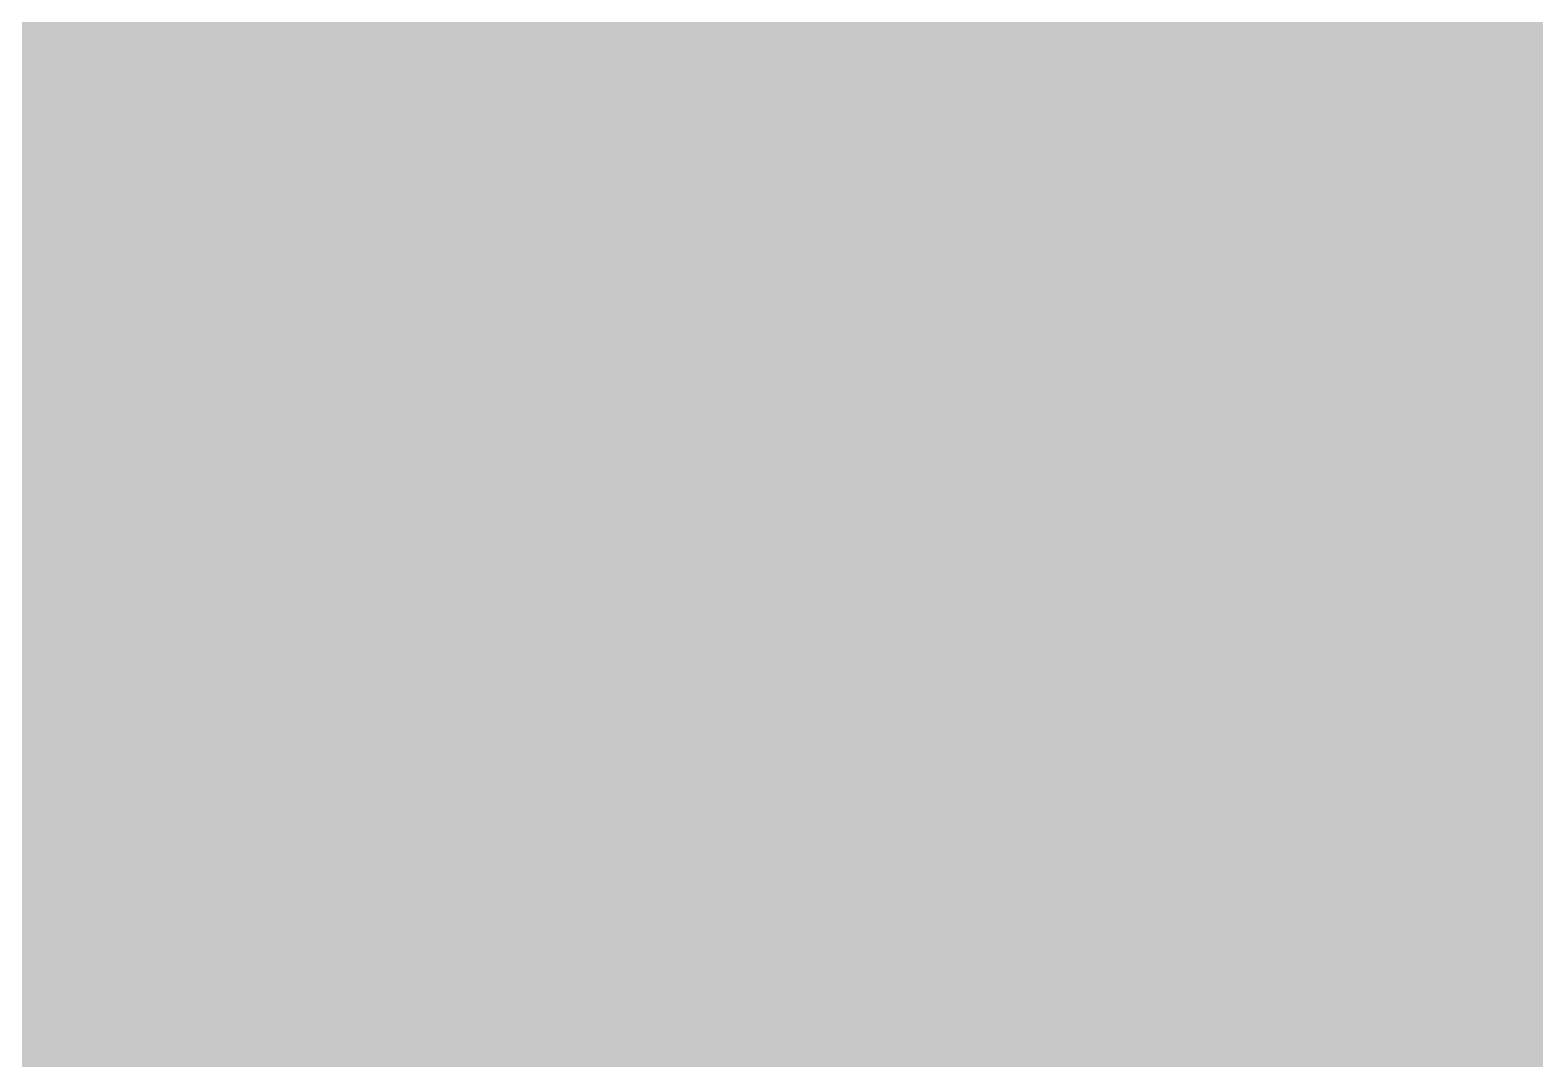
# Model space of a CAD drawing. Header units: metres. Extents: x -6 to 1255, y -2 to 532.
# Drawn here: x 1147.76 to 1154.18, y 79.36 to 83.75 of the extents above; entities that cross this region are included whole.
import ezdxf

# ---------------------------------------------------------------- set-up
doc = ezdxf.new("R2010")
doc.units = ezdxf.units.M
doc.header["$MEASUREMENT"] = 0
doc.layers.add('TPX_BUILDINGS_HATCH', color=7, linetype='CONTINUOUS', lineweight=0, true_color=0xf0f0f0)

msp = doc.modelspace()

# ---------------------------------------------------------------- hatches: boundary and pattern name
at = {"layer": 'TPX_BUILDINGS_HATCH'}
h = msp.add_hatch(color=256, dxfattribs=at)
h.paths.add_polyline_path([(1131.8162, 60.1703), (1130.2662, 54.8703), (1133.6362, 53.6003), (1144.4452, 49.5283), (1144.7857, 49.4003), (1147.9957, 48.1903), (1150.3122, 55.1213), (1150.5957, 55.9703), (1151.3262, 58.1703), (1149.0327, 59.0383), (1150.3017, 62.8558), (1150.7482, 62.5483), (1151.3307, 62.2708), (1151.9507, 62.0943), (1152.6137, 62.0218), (1153.8462, 65.6803), (1154.2127, 66.7713), (1154.7562, 68.3903), (1156.4362, 73.3803), (1156.8962, 74.8003), (1158.0337, 78.3863), (1158.6662, 80.3803), (1158.7042, 80.4908), (1159.6762, 83.3203), (1154.6762, 84.7603), (1145.4332, 87.3928), (1145.3362, 87.4203), (1140.3062, 88.8608), (1139.0567, 84.6963), (1138.9762, 84.2408), (1137.6002, 79.7008), (1133.4262, 65.6803), (1133.3662, 65.4703), (1133.1247, 64.6438), (1131.9772, 60.7203), (1131.8162, 60.1703)])
h.paths.add_polyline_path([(1143.1827, 58.9038), (1143.5457, 59.9948), (1144.0257, 59.8463), (1145.0022, 59.6113), (1145.8087, 59.4768), (1146.1232, 59.4578), (1146.4382, 59.4678), (1147.0582, 59.5763), (1147.6472, 59.7983), (1148.1852, 60.1258), (1148.6527, 60.5473), (1148.8547, 60.7893), (1149.1872, 61.3238), (1149.3147, 61.6123), (1149.5837, 62.5173), (1149.6377, 63.1448), (1149.6042, 63.5693), (1150.1012, 63.0258), (1148.8177, 59.1653), (1148.7627, 59.1283), (1148.1992, 58.7893), (1147.7122, 58.5798), (1147.0012, 58.3853), (1146.4757, 58.3188), (1145.7387, 58.3288), (1144.8047, 58.4783), (1144.2187, 58.6063), (1143.1827, 58.9038)], flags=16)

doc.saveas('drawing.dxf')
